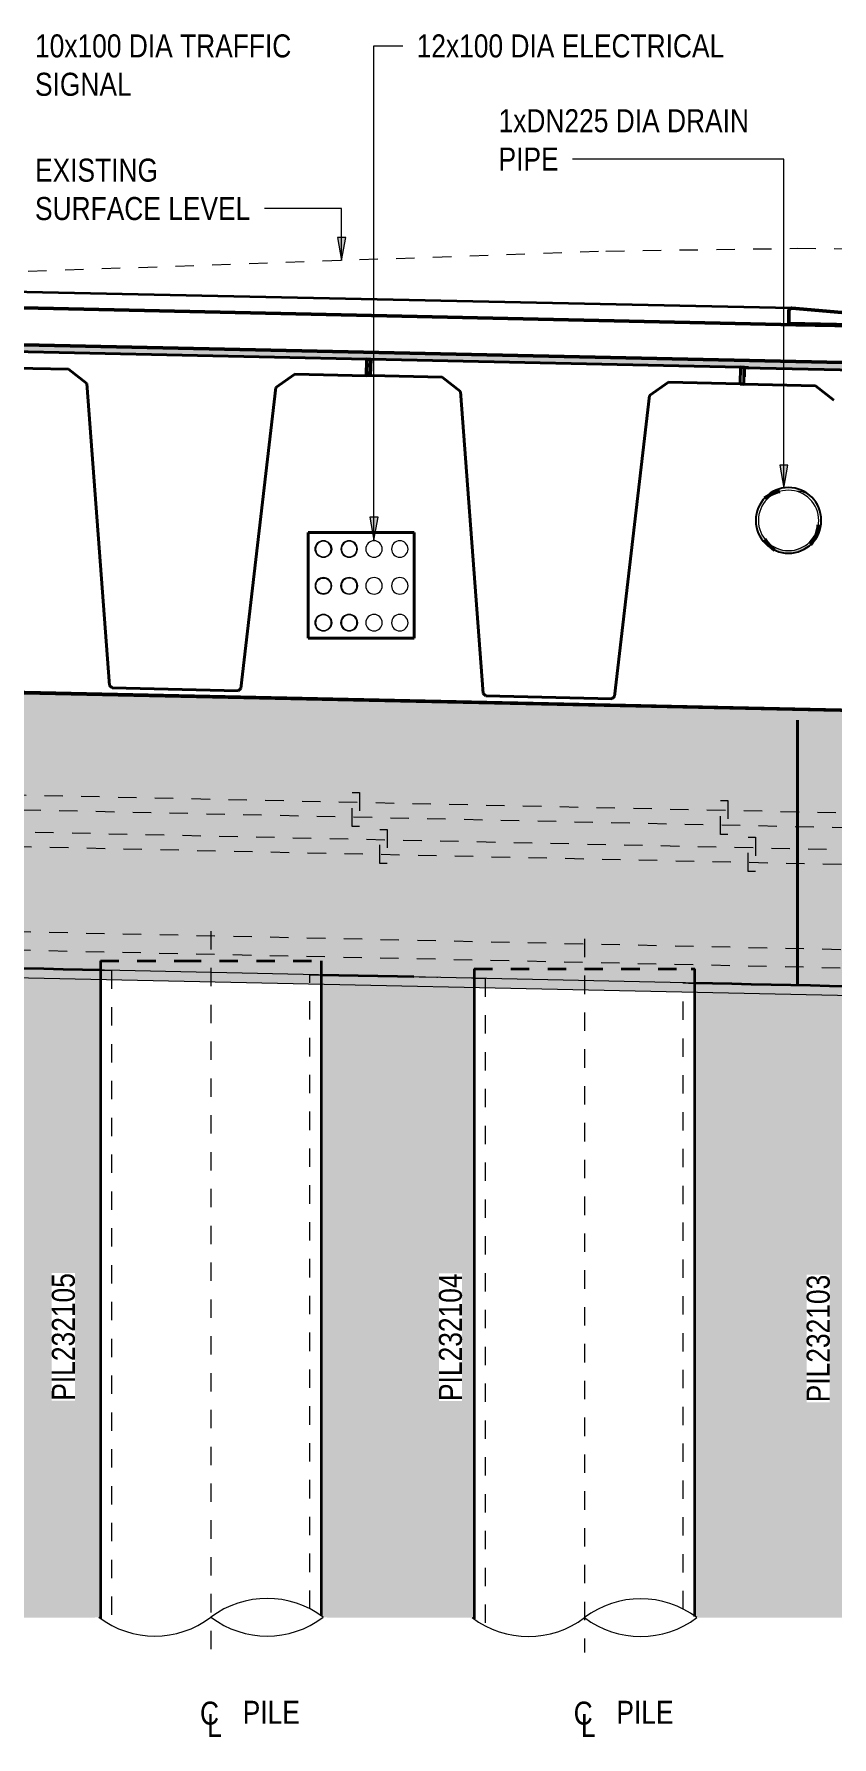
# Model space of a CAD drawing. Header units: metres. Extents: x 1108 to 1189, y -511 to 24.
# Drawn here: x 1173.77 to 1178.11, y 13.94 to 23.19 of the extents above; entities that cross this region are included whole.
import ezdxf

# ---------------------------------------------------------------- set-up
doc = ezdxf.new("R2010")
doc.units = ezdxf.units.M
doc.linetypes.add('JacobsCenter', pattern=[0.015, 0.009, -0.0015, 0.003, -0.0015])
doc.linetypes.add('JacobsDash_2_', pattern=[0.0045, 0.003, -0.0015])
for name, color, linetype, lineweight in [('A-ANNO-NOTE', 7, 'Continuous', 9), ('A-DETL', 7, 'Continuous', 13), ('A-DETL-GENF', 7, 'Continuous', 9), ('A-FLOR', 7, 'Continuous', 50), ('A-GENM', 7, 'Continuous', 35), ('A-GENM-HDLN', 7, 'JacobsDash_2_', 18), ('A-ROOF', 7, 'Continuous', 50), ('A-ROOF-HDLN', 7, 'JacobsDash_2_', 18), ('G-ANNO-TEXT', 7, 'Continuous', 9), ('S-BEAM', 7, 'Continuous', 50), ('S-BEAM-HDLN', 7, 'JacobsDash_2_', 18), ('S-FNDN', 7, 'Continuous', 50), ('S-FNDN-HDLN', 7, 'JacobsDash_2_', 18), ('S-FNDN-IDEN', 7, 'Continuous', 18)]:
    doc.layers.add(name, color=color, linetype=linetype, lineweight=lineweight)
doc.styles.add('Arial Narrow_1', font='ARIALN.TTF', dxfattribs={"height": 0.125})

# ---------------------------------------------------------------- blocks, each defined once
blk = doc.blocks.new('06_SFR_GCT_Girder_SuperT_BR08Edge_CS - Super T - 1815-6267463-DRG-2873062 - ABUTMENT A ELEVATION')
at = {"layer": 'S-BEAM'}
for p, q in [((1132.6846, 21.4646), (1132.6836, 21.4181)), ((1134.6915, 21.3308), (1134.6933, 21.4208)), ((1134.714, 21.4193), (1134.6933, 21.4208))]:
    blk.add_line(p, q, dxfattribs=at)
at = {"layer": 'S-BEAM-HDLN', "color": 8, "true_color": 0x808080}
for p, q in [((1134.6932, 21.4184), (1134.7142, 21.4179)), ((1134.7143, 21.4192), (1134.714, 21.4193))]:
    blk.add_line(p, q, dxfattribs=at)
blk = doc.blocks.new('06_SFR_GCT_Girder_SuperT_BR08Edge_CS - Super T - 1815-6267083-DRG-2873062 - ABUTMENT A ELEVATION')
at = {"layer": 'S-BEAM'}
for p, q in [((1134.7141, 21.4213), (1134.7122, 21.3313)), ((1136.7674, 21.3741), (1136.7228, 21.3774)), ((1136.7416, 21.2859), (1136.721, 21.2874))]:
    blk.add_line(p, q, dxfattribs=at)
at = {"layer": 'S-BEAM-HDLN', "color": 8, "true_color": 0x808080}
for p, q in [((1136.7228, 21.375), (1136.7436, 21.3745)), ((1136.7683, 21.3741), (1136.7674, 21.3741))]:
    blk.add_line(p, q, dxfattribs=at)
blk = doc.blocks.new('06_SFR_GCT_Girder_SuperT_BR08Edge_CS - Super T - 1815-6266581-DRG-2873062 - ABUTMENT A ELEVATION')
at = {"layer": 'S-BEAM'}
for p, q in [((1136.7435, 21.3746), (1136.7425, 21.3257)), ((1138.7504, 21.2408), (1138.7523, 21.3307)), ((1138.773, 21.3292), (1138.7523, 21.3307))]:
    blk.add_line(p, q, dxfattribs=at)
at = {"layer": 'S-BEAM-HDLN', "color": 8, "true_color": 0x808080}
for p, q in [((1138.7521, 21.3283), (1138.7731, 21.3278)), ((1138.7732, 21.3292), (1138.773, 21.3292))]:
    blk.add_line(p, q, dxfattribs=at)
blk = doc.blocks.new('Kerb_North - Kerb_North-5241467-DRG-2873062 - ABUTMENT A ELEVATION')
at = {"layer": 'A-ROOF'}
for p, q in [((1137.4014, 21.8236), (1137.3279, 21.8236)), ((1137.3133, 21.8126), (1137.2906, 21.6873)), ((1137.4169, 21.6047), (1137.4166, 21.8094)), ((1136.9855, 21.6828), (1136.9856, 21.6141)), ((1137.2743, 21.6749), (1137.002, 21.6977)), ((1137.2748, 21.6749), (1137.2946, 21.6739)), ((1136.9856, 21.6141), (1137.4169, 21.6047)), ((1137.1634, 21.6054), (1137.0422, 21.6113)), ((1137.461, 21.6025), (1137.5719, 21.5971))]:
    blk.add_line(p, q, dxfattribs=at)
at = {"layer": 'A-ROOF', "flags": 128}
for points in [[(1137.3279, 21.8236), (1137.3246, 21.8233), (1137.3215, 21.8222), (1137.3187, 21.8206), (1137.3163, 21.8183), (1137.3145, 21.8156), (1137.3133, 21.8126)], [(1137.4166, 21.8094), (1137.4159, 21.8131), (1137.4143, 21.8166), (1137.4119, 21.8195), (1137.4088, 21.8217), (1137.4052, 21.8231), (1137.4014, 21.8236)], [(1137.002, 21.6977), (1136.9985, 21.6976), (1136.995, 21.6966), (1136.9919, 21.6949), (1136.9892, 21.6925), (1136.9872, 21.6896), (1136.986, 21.6863), (1136.9856, 21.6828)], [(1137.2906, 21.6873), (1137.2895, 21.6838), (1137.2876, 21.6806), (1137.2849, 21.678), (1137.2816, 21.6761), (1137.278, 21.6751), (1137.2743, 21.6749)]]:
    blk.add_lwpolyline(points, dxfattribs=at)
at = {"layer": 'A-ROOF-HDLN'}
for p, q in [((1137.2946, 21.6739), (1137.3231, 21.6725)), ((1137.3231, 21.6725), (1137.5329, 21.6623)), ((1137.2437, 21.6015), (1137.1669, 21.6052)), ((1137.5754, 21.597), (1137.675, 21.5921))]:
    blk.add_line(p, q, dxfattribs=at)
blk = doc.blocks.new('Structural Framing 4 - Structural Framing 4-5365932-DRG-2873062 - ABUTMENT A ELEVATION')
at = {"layer": 'S-BEAM'}
for p, q in [((1134.3953, 20.48), (1134.3953, 20.4787)), ((1134.3765, 19.924), (1134.3748, 19.924)), ((1126.5006, 19.7439), (1137.1751, 19.5176)), ((1137.1751, 19.5176), (1143.1167, 19.389))]:
    blk.add_line(p, q, dxfattribs=at)
at = {"layer": 'S-BEAM', "flags": 128}
for points in [[(1136.8531, 20.6659), (1136.8822, 20.6847), (1136.9228, 20.6998), (1136.9361, 20.7026)], [(1136.8558, 20.443), (1136.866, 20.4267), (1136.8948, 20.3946), (1136.9073, 20.3846)], [(1137.1459, 20.5205), (1137.1447, 20.5061), (1137.1343, 20.4646), (1137.1142, 20.4267), (1137.1034, 20.4128)]]:
    blk.add_lwpolyline(points, dxfattribs=at)
at = {"layer": 'S-BEAM-HDLN', "color": 8, "true_color": 0x808080, "flags": 128}
blk.add_lwpolyline([(1137.0869, 20.6899), (1137.0573, 20.6998), (1137.0267, 20.7046)], dxfattribs=at)
blk = doc.blocks.new('20_SFR_WSC_ShotcreteWall_ArchFlatBack_Datum - ArchWall_PileSize_1200-8658047-DRG-2873062 - ABUTMENT A ELEVATION')
at = {"layer": 'A-GENM', "linetype": 'JacobsDash_2_', "lineweight": 18, "true_color": 0x9ab29e}
blk.add_hatch(color=253, dxfattribs=at).paths.add_polyline_path([(1137.3062, 14.5806), (1137.3062, 18.015), (1136.4755, 18.0327), (1136.4755, 14.5944), (1136.4861, 14.5875), (1137.2956, 14.5875)])
at = {"layer": 'A-GENM', "color": 252, "true_color": 0x888888, "flags": 128}
blk.add_lwpolyline([(1137.3063, 18.015), (1137.207, 18.0171), (1137.1032, 18.0193), (1136.9968, 18.0215), (1136.8892, 18.0238), (1136.7816, 18.0261), (1136.6753, 18.0284), (1136.5715, 18.0306), (1136.4754, 18.0327)], dxfattribs=at)
at = {"layer": 'A-GENM-HDLN', "color": 252, "true_color": 0x888888}
for p, q in [((1136.4125, 14.6328), (1136.4125, 18.034)), ((1136.4754, 18.0327), (1136.4713, 18.0327)), ((1136.4713, 18.0327), (1136.4713, 14.5971)), ((1137.3072, 18.0149), (1137.3063, 18.015)), ((1137.3072, 14.58), (1137.3072, 18.0149)), ((1137.366, 18.0137), (1137.366, 14.5437))]:
    blk.add_line(p, q, dxfattribs=at)
at = {"layer": 'A-GENM-HDLN', "color": 252, "true_color": 0x888888, "flags": 128}
for points in [[(1136.4125, 18.034), (1136.4409, 18.0334), (1136.4606, 18.033), (1136.4713, 18.0327)], [(1137.3072, 18.0149), (1137.3178, 18.0147), (1137.3376, 18.0143), (1137.366, 18.0137)]]:
    blk.add_lwpolyline(points, dxfattribs=at)
blk = doc.blocks.new('20_SFR_WSC_ShotcreteWall_ArchFlatBack_Datum - ArchWall_PileSize_1200-8658069-DRG-2873062 - ABUTMENT A ELEVATION')
at = {"layer": 'A-GENM', "linetype": 'JacobsDash_2_', "lineweight": 18, "true_color": 0x9ab29e}
blk.add_hatch(color=253, dxfattribs=at).paths.add_polyline_path([(1135.2759, 14.5812), (1135.2759, 18.0592), (1134.542, 18.0746), (1134.4461, 18.0766), (1134.4461, 14.5965), (1134.4567, 14.5897), (1134.4767, 14.5897), (1134.4767, 14.5875), (1135.2661, 14.5875)])
at = {"layer": 'A-GENM', "color": 252, "true_color": 0x888888, "flags": 128}
blk.add_lwpolyline([(1134.9483, 18.0663), (1134.8598, 18.0681), (1134.7522, 18.0703), (1134.6458, 18.0725), (1134.542, 18.0746), (1134.446, 18.0766)], dxfattribs=at)
at = {"layer": 'A-GENM-HDLN', "color": 252, "true_color": 0x888888}
for p, q in [((1134.383, 14.635), (1134.383, 18.0779)), ((1134.446, 18.0766), (1134.4418, 18.0767)), ((1134.4418, 18.0767), (1134.4418, 14.5993)), ((1135.2777, 14.58), (1135.2777, 18.0596)), ((1135.3365, 18.0584), (1135.3365, 14.5437))]:
    blk.add_line(p, q, dxfattribs=at)
at = {"layer": 'A-GENM-HDLN', "color": 252, "true_color": 0x888888, "flags": 128}
for points in [[(1134.383, 18.0779), (1134.4114, 18.0773), (1134.4311, 18.0769), (1134.4418, 18.0767)], [(1135.2777, 18.0596), (1135.1775, 18.0617), (1135.0737, 18.0638), (1134.9673, 18.0659), (1134.9483, 18.0663)], [(1135.2777, 18.0596), (1135.2884, 18.0594), (1135.3081, 18.059), (1135.3365, 18.0584)]]:
    blk.add_lwpolyline(points, dxfattribs=at)
blk = doc.blocks.new('20_SFR_WSC_ShotcreteWall_ArchFlatBack_Datum - ArchWall_PileSize_1200-8658096-DRG-2873062 - ABUTMENT A ELEVATION')
at = {"layer": 'A-GENM', "linetype": 'JacobsDash_2_', "lineweight": 18, "true_color": 0x9ab29e}
blk.add_hatch(color=253, dxfattribs=at).paths.add_polyline_path([(1133.2473, 14.5828), (1133.2473, 18.1031), (1132.4167, 18.1205), (1132.4167, 14.5943), (1132.4272, 14.5875), (1133.2167, 14.5875), (1133.2167, 14.5897), (1133.2367, 14.5897)])
at = {"layer": 'A-GENM', "color": 252, "true_color": 0x888888, "flags": 128}
blk.add_lwpolyline([(1133.2473, 18.1031), (1133.1481, 18.1052), (1133.0442, 18.1073), (1132.9379, 18.1096), (1132.8303, 18.1118), (1132.7227, 18.1141), (1132.6164, 18.1163), (1132.5125, 18.1185), (1132.4166, 18.1205)], dxfattribs=at)
at = {"layer": 'A-GENM-HDLN', "color": 252, "true_color": 0x888888}
for p, q in [((1132.3535, 14.6328), (1132.3535, 18.1219)), ((1132.4165, 18.1205), (1132.4123, 18.1206)), ((1132.4123, 18.1206), (1132.4123, 14.5971)), ((1133.2482, 18.1031), (1133.2474, 18.1031)), ((1133.2482, 14.5822), (1133.2482, 18.1031)), ((1133.307, 18.1018), (1133.307, 14.5459))]:
    blk.add_line(p, q, dxfattribs=at)
at = {"layer": 'A-GENM-HDLN', "color": 252, "true_color": 0x888888, "flags": 128}
for points in [[(1132.3535, 18.1219), (1132.382, 18.1213), (1132.4017, 18.1209), (1132.4123, 18.1206)], [(1133.2482, 18.1031), (1133.2589, 18.1028), (1133.2786, 18.1024), (1133.307, 18.1018)]]:
    blk.add_lwpolyline(points, dxfattribs=at)
blk = doc.blocks.new('CS_DET_Pile-Column_BreakLine - CS_Tubular BreakLine-V27-DRG-2873062 - ABUTMENT A ELEVATION')
at = {"layer": 'A-DETL-GENF', "lineweight": 18}
for centre, start, end in [((1134.1517, 14.1856), 52.95733, 127.04267), ((1133.5417, 14.9938), 232.95733, 307.04267), ((1134.1517, 14.9938), 232.95733, 307.04267)]:
    blk.add_arc(centre, 0.5063, start, end, dxfattribs=at)
blk = doc.blocks.new('CS_DET_Pile-Column_BreakLine - CS_Tubular BreakLine-V28-DRG-2873062 - ABUTMENT A ELEVATION')
at = {"layer": 'A-DETL-GENF', "lineweight": 18}
for centre, start, end in [((1136.1811, 14.1834), 52.95733, 127.04267), ((1135.5711, 14.9916), 232.95733, 307.04267), ((1136.1811, 14.9916), 232.95733, 307.04267)]:
    blk.add_arc(centre, 0.5063, start, end, dxfattribs=at)
blk = doc.blocks.new('CS_Annot_Centreline Symbol1 - CS_Annot_Centreline Symbol 2-5069981-DRG-2873062 - ABUTMENT A ELEVATION')
at = {"layer": 'A-ANNO-NOTE', "char_height": 0.125, "attachment_point": 1, "style": 'Arial Narrow_1'}
for s, insert, width in [('C  ', (1113.4924, 14.1312), 0.220464), ('L', (1113.5315, 14.0645), 0.096203)]:
    blk.add_mtext(s, dxfattribs=dict(at, insert=insert, width=width))

msp = doc.modelspace()

# ---------------------------------------------------------------- hatches: boundary and pattern name
at = {"layer": 'A-DETL-GENF'}
h = msp.add_hatch(dxfattribs=at)
h.set_pattern_fill('FP_3', color=256, style=0, pattern_type=2)
h.set_pattern_definition([(0, (1168.8137, 10.849), (0.4064, 0.1016), [0.01676, -0.28804, 0.01676, -0.28804, -1.626]), (0, (1168.8137, 10.849), (0.4064, 0.1016), [-0.6096, 0.01676, -0.59284, 0.01676, -0.28804, -0.7112]), (0, (1168.8137, 10.849), (0.4064, 0.1016), [-1.524, 0.01676, -0.18644, 0.01676, -0.49124]), (120, (1168.9657, 10.9), (-0.2911882, 0.3011527), [0.01676, -0.28804, 0.01676, -0.28804, -1.626]), (120, (1168.9657, 10.9), (-0.2911882, 0.3011527), [-0.6096, 0.01676, -0.59284, 0.01676, -0.28804, -0.7112]), (120, (1168.9657, 10.9), (-0.2911882, 0.3011527), [-1.524, 0.01676, -0.18644, 0.01676, -0.49124]), (240, (1169.0167, 11.103), (-0.1152118, -0.4027527), [0.01676, -0.28804, 0.01676, -0.28804, -1.626]), (240, (1169.0167, 11.103), (-0.1152118, -0.4027527), [-0.6096, 0.01676, -0.59284, 0.01676, -0.28804, -0.7112]), (240, (1169.0167, 11.103), (-0.1152118, -0.4027527), [-1.524, 0.01676, -0.18644, 0.01676, -0.49124])])
h.paths.add_polyline_path([(1184.0061, 17.8396), (1184.0061, 17.8896), (1176.1646, 18.0592), (1176.1647, 18.0092), (1177.3642, 17.9833), (1177.3642, 18.0327), (1178.1949, 18.015), (1178.1954, 17.9653), (1179.3938, 17.9394), (1179.3938, 17.9882), (1180.2244, 17.9712), (1180.2248, 17.9214), (1181.4233, 17.8955), (1181.4233, 17.9439), (1182.2563, 17.9265), (1182.2567, 17.8774), (1184.0042, 17.8396)])
h.paths.add_polyline_path([(1153.2421, 17.9467), (1155.0401, 17.9795), (1155.0401, 18.0285), (1155.8219, 18.0432), (1155.8219, 17.9937), (1157.0207, 18.0156), (1157.0207, 18.0649), (1157.8049, 18.0794), (1157.8049, 18.0299), (1159.0037, 18.0518), (1159.0037, 18.1012), (1159.7879, 18.1159), (1159.7879, 18.066), (1160.9867, 18.0879), (1160.9867, 18.1372), (1161.7709, 18.1512), (1161.7709, 18.1022), (1162.9697, 18.1241), (1162.9697, 18.1738), (1163.7539, 18.1876), (1163.7539, 18.1384), (1164.3528, 18.1493), (1164.3528, 18.1993), (1153.2421, 17.9967)])
h.paths.add_polyline_path([(1175.3348, 18.0272), (1175.3348, 18.0766), (1175.4307, 18.0751), (1168.6526, 18.2218), (1168.6526, 18.1718), (1169.2525, 18.1588), (1169.2525, 18.2087), (1170.077, 18.1906), (1170.0775, 18.141), (1171.2759, 18.115), (1171.2759, 18.1648), (1172.1065, 18.1469), (1172.1069, 18.097), (1173.3054, 18.0711), (1173.3054, 18.1205), (1174.136, 18.1031), (1174.1364, 18.0531), (1175.3305, 18.0273)])
h.paths.add_polyline_path([(1164.5445, 18.2028), (1168.0893, 18.234), (1167.2506, 18.2521), (1164.6149, 18.2041)])
at = {"layer": 'G-ANNO-TEXT'}
for points in [[(1175.4449, 21.9569), (1175.467, 22.0819), (1175.4229, 22.0819)], [(1177.8474, 20.7204), (1177.8695, 20.8454), (1177.8254, 20.8454)], [(1175.6209, 20.4377), (1175.643, 20.5627), (1175.5989, 20.5627)]]:
    msp.add_hatch(color=256, dxfattribs=at).paths.add_polyline_path(points)
at = {"layer": 'S-BEAM', "lineweight": 5, "true_color": 0xc0c0c0}
h = msp.add_hatch(color=9, dxfattribs=at)
h.paths.add_polyline_path([(1184.0061, 19.3899), (1184.0061, 21.2804), (1184.0054, 21.28), (1184.0054, 19.3899)])
h.paths.add_polyline_path([(1183.7106, 21.2426), (1183.7108, 21.2525), (1183.7115, 21.2867), (1181.341, 21.3376), (1177.6115, 21.4132), (1167.2543, 21.637), (1167.2543, 21.5914), (1167.4635, 21.5949), (1167.4855, 21.5935), (1169.4936, 21.5496), (1169.5143, 21.5481), (1169.5145, 21.5505), (1171.5231, 21.5066), (1171.5438, 21.5051), (1171.5443, 21.508), (1173.5526, 21.4642), (1173.5732, 21.4626), (1173.5734, 21.4646), (1175.582, 21.4208), (1175.6027, 21.4193), (1175.603, 21.4213), (1177.6115, 21.3774), (1177.6583, 21.3741), (1179.641, 21.3307), (1179.6617, 21.3292), (1179.6619, 21.3312), (1181.678, 21.2867), (1181.6911, 21.2857), (1181.6913, 21.2867), (1183.7104, 21.2426)])
h = msp.add_hatch(color=9, dxfattribs=at)
h.paths.add_polyline_path([(1175.346, 19.945), (1175.3576, 19.9465), (1175.3685, 19.951), (1175.3785, 19.9591), (1175.3855, 19.9687), (1175.3894, 19.9784), (1175.391, 19.99), (1175.3894, 20.0016), (1175.3849, 20.0125), (1175.376, 20.0232), (1175.3665, 20.0298), (1175.3576, 20.0335), (1175.346, 20.035), (1175.3343, 20.0335), (1175.3235, 20.029), (1175.3142, 20.0218), (1175.3065, 20.0112), (1175.3025, 20.0016), (1175.301, 19.99), (1175.3025, 19.9784), (1175.307, 19.9675), (1175.3159, 19.9568), (1175.3235, 19.951), (1175.3343, 19.9465)])
h.paths.add_polyline_path([(1175.486, 19.945), (1175.4938, 19.9465), (1175.4938, 19.9487), (1175.486, 19.9477), (1175.4743, 19.9494), (1175.4635, 19.9544), (1175.456, 19.9601), (1175.4488, 19.9701), (1175.4451, 19.979), (1175.4436, 19.99), (1175.4457, 20.0024), (1175.4503, 20.0125), (1175.456, 20.0199), (1175.4648, 20.0267), (1175.475, 20.0309), (1175.486, 20.0323), (1175.4938, 20.0313), (1175.4938, 20.034), (1175.486, 20.035), (1175.4743, 20.0335), (1175.4635, 20.029), (1175.4542, 20.0218), (1175.447, 20.0125), (1175.4425, 20.0016), (1175.441, 19.99), (1175.4425, 19.9784), (1175.447, 19.9675), (1175.4542, 19.9582), (1175.4635, 19.951), (1175.4743, 19.9465)])
h.paths.add_polyline_path([(1175.346, 19.9475), (1175.3343, 19.9492), (1175.3235, 19.9542), (1175.3159, 19.9599), (1175.3086, 19.9701), (1175.3049, 19.979), (1175.3035, 19.99), (1175.3052, 20.0016), (1175.3101, 20.0125), (1175.3159, 20.0201), (1175.3247, 20.0268), (1175.335, 20.0311), (1175.346, 20.0325), (1175.3576, 20.0308), (1175.3685, 20.0258), (1175.376, 20.0201), (1175.3828, 20.0112), (1175.387, 20.001), (1175.3884, 19.9894), (1175.3865, 19.9777), (1175.3818, 19.9675), (1175.3755, 19.9595), (1175.3672, 19.9532), (1175.357, 19.9489), (1175.3529, 19.9484)])
h.paths.add_polyline_path([(1175.346, 20.145), (1175.3576, 20.1465), (1175.3685, 20.151), (1175.3778, 20.1582), (1175.3855, 20.1687), (1175.3894, 20.1784), (1175.391, 20.19), (1175.3894, 20.2016), (1175.3849, 20.2125), (1175.376, 20.2232), (1175.3665, 20.2298), (1175.3576, 20.2335), (1175.346, 20.235), (1175.3343, 20.2335), (1175.3235, 20.229), (1175.3142, 20.2218), (1175.3065, 20.2112), (1175.3025, 20.2016), (1175.301, 20.19), (1175.3025, 20.1784), (1175.307, 20.1675), (1175.3159, 20.1568), (1175.3235, 20.151), (1175.3343, 20.1465)])
h.paths.add_polyline_path([(1175.486, 20.145), (1175.4938, 20.1465), (1175.4938, 20.1485), (1175.486, 20.1475), (1175.4743, 20.1492), (1175.4635, 20.1542), (1175.4559, 20.1599), (1175.4492, 20.1687), (1175.4449, 20.1791), (1175.4435, 20.19), (1175.4452, 20.2016), (1175.4501, 20.2125), (1175.4559, 20.2201), (1175.4647, 20.2268), (1175.475, 20.2311), (1175.486, 20.2325), (1175.4938, 20.2315), (1175.4938, 20.234), (1175.486, 20.235), (1175.4743, 20.2335), (1175.4635, 20.229), (1175.4542, 20.2218), (1175.4465, 20.2112), (1175.4425, 20.2016), (1175.441, 20.19), (1175.4425, 20.1784), (1175.447, 20.1675), (1175.4559, 20.1568), (1175.4635, 20.151), (1175.4743, 20.1465)])
h.paths.add_polyline_path([(1175.346, 20.1475), (1175.3343, 20.1492), (1175.3235, 20.1542), (1175.3159, 20.1599), (1175.3092, 20.1687), (1175.3049, 20.1791), (1175.3035, 20.19), (1175.3052, 20.2016), (1175.3101, 20.2125), (1175.3159, 20.2201), (1175.3247, 20.2268), (1175.335, 20.2311), (1175.346, 20.2325), (1175.3576, 20.2308), (1175.3685, 20.2258), (1175.376, 20.2201), (1175.3828, 20.2112), (1175.387, 20.201), (1175.3885, 20.19), (1175.3868, 20.1784), (1175.3818, 20.1675), (1175.376, 20.1599), (1175.3672, 20.1532), (1175.357, 20.1489), (1175.3462, 20.1475)])
h.paths.add_polyline_path([(1175.346, 20.345), (1175.3576, 20.3465), (1175.3685, 20.351), (1175.3778, 20.3582), (1175.3856, 20.369), (1175.3894, 20.3784), (1175.391, 20.39), (1175.3894, 20.4016), (1175.3849, 20.4125), (1175.3778, 20.4218), (1175.367, 20.4296), (1175.3576, 20.4335), (1175.346, 20.435), (1175.3343, 20.4335), (1175.3235, 20.429), (1175.3142, 20.4218), (1175.3064, 20.411), (1175.3025, 20.4016), (1175.3012, 20.3881), (1175.3025, 20.3784), (1175.307, 20.3675), (1175.3142, 20.3582), (1175.325, 20.3504), (1175.3343, 20.3465)])
h.paths.add_polyline_path([(1175.486, 20.345), (1175.4938, 20.3465), (1175.4938, 20.349), (1175.486, 20.348), (1175.4743, 20.3498), (1175.4635, 20.3548), (1175.4563, 20.3603), (1175.4496, 20.369), (1175.4454, 20.3791), (1175.444, 20.39), (1175.4461, 20.4024), (1175.4508, 20.4125), (1175.4563, 20.4197), (1175.465, 20.4264), (1175.4751, 20.4306), (1175.486, 20.432), (1175.4938, 20.431), (1175.4938, 20.434), (1175.486, 20.435), (1175.4743, 20.4335), (1175.4635, 20.429), (1175.4542, 20.4218), (1175.4464, 20.411), (1175.4425, 20.4016), (1175.4412, 20.3881), (1175.4425, 20.3784), (1175.447, 20.3675), (1175.4542, 20.3582), (1175.465, 20.3504), (1175.4743, 20.3465)])
h.paths.add_polyline_path([(1175.346, 20.348), (1175.3343, 20.3498), (1175.3235, 20.3548), (1175.3163, 20.3603), (1175.3096, 20.369), (1175.3054, 20.3791), (1175.304, 20.39), (1175.3057, 20.4016), (1175.3108, 20.4125), (1175.3163, 20.4197), (1175.325, 20.4264), (1175.3351, 20.4306), (1175.346, 20.432), (1175.3576, 20.4302), (1175.3685, 20.4252), (1175.3757, 20.4197), (1175.3823, 20.411), (1175.3865, 20.4009), (1175.3877, 20.3881), (1175.3859, 20.3775), (1175.3812, 20.3675), (1175.3757, 20.3603), (1175.367, 20.3536), (1175.3568, 20.3494), (1175.3463, 20.348)])
h.paths.add_polyline_path([(1175.346, 20.4787), (1175.4938, 20.4787), (1175.4938, 20.48), (1175.284, 20.48), (1175.284, 20.4787), (1175.3343, 20.4787)])
for points in [[(1177.8727, 20.3672), (1177.9187, 20.3732), (1177.9617, 20.391), (1177.9823, 20.4068), (1177.973, 20.4172), (1177.9547, 20.4031), (1177.9151, 20.3868), (1177.8727, 20.3812), (1177.8302, 20.3868), (1177.7907, 20.4031), (1177.7564, 20.4296), (1177.7468, 20.4414), (1177.7547, 20.4267), (1177.7837, 20.3945), (1177.7968, 20.3856), (1177.8266, 20.3732), (1177.8719, 20.3673)], [(1184.0061, 17.8896), (1184.0061, 19.3899), (1167.2543, 19.7524), (1167.2542, 18.252), (1183.0494, 17.9103)]]:
    msp.add_hatch(color=9, dxfattribs=at).paths.add_polyline_path(points)

# ---------------------------------------------------------------- linework, layer by layer
at = {"layer": 'A-DETL', "color": 8, "linetype": 'JacobsDash_2_', "lineweight": 18, "true_color": 0x808080}
for p, q in [((1173.5428, 21.8915), (1176.8808, 22.0081)), ((1176.8808, 22.0081), (1177.9206, 22.0228)), ((1177.9206, 22.0228), (1181.0805, 21.9969))]:
    msp.add_line(p, q, dxfattribs=at)
at = {"layer": 'A-DETL', "lineweight": 35}
msp.add_line((1167.2663, 21.9219), (1177.8887, 21.6995), dxfattribs=at)
at = {"layer": 'A-DETL', "lineweight": 40}
for p, q in [((1175.5819, 21.4208), (1173.5734, 21.4646)), ((1173.9607, 21.3662), (1173.5714, 21.3747)), ((1174.0603, 21.289), (1173.9607, 21.3662)), ((1175.5801, 21.3308), (1175.5819, 21.4208)), ((1175.603, 21.4213), (1175.601, 21.3313)), ((1177.6115, 21.3774), (1175.603, 21.4213)), ((1177.6097, 21.2874), (1177.6115, 21.3774)), ((1177.6323, 21.3746), (1177.6303, 21.2846)), ((1179.6408, 21.3307), (1177.6323, 21.3746)), ((1174.1846, 19.6488), (1174.0603, 21.289)), ((1175.1909, 21.3393), (1175.088, 21.2665)), ((1175.5801, 21.3308), (1175.1909, 21.3393)), ((1175.601, 21.3313), (1175.5801, 21.3308)), ((1175.9903, 21.3228), (1175.601, 21.3313)), ((1176.09, 21.2456), (1175.9903, 21.3228)), ((1177.2206, 21.2959), (1177.1176, 21.2231)), ((1177.6097, 21.2874), (1177.2206, 21.2959)), ((1177.6303, 21.2846), (1177.6097, 21.2874)), ((1178.0196, 21.2761), (1177.6303, 21.2846)), ((1178.1193, 21.1989), (1178.0196, 21.2761)), ((1175.088, 21.2665), (1174.8974, 19.6332)), ((1176.2143, 19.6054), (1176.09, 21.2456)), ((1177.1176, 21.2231), (1176.9271, 19.5898)), ((1175.2635, 19.905), (1175.2635, 20.48)), ((1175.2635, 20.48), (1175.8385, 20.48)), ((1175.8385, 20.48), (1175.8385, 19.905)), ((1175.8385, 19.905), (1175.2635, 19.905)), ((1167.2531, 19.7524), (1184.0054, 19.3899)), ((1174.1987, 19.6355), (1174.1846, 19.6488)), ((1174.8827, 19.6205), (1174.1987, 19.6355)), ((1174.8974, 19.6332), (1174.8827, 19.6205)), ((1176.2283, 19.5921), (1176.2143, 19.6054)), ((1176.9123, 19.5772), (1176.2283, 19.5921)), ((1176.9271, 19.5898), (1176.9123, 19.5772))]:
    msp.add_line(p, q, dxfattribs=at)
at = {"layer": 'A-DETL', "lineweight": 9}
for p, q in [((1175.8381, 20.4787), (1175.2652, 20.4787)), ((1175.2652, 20.4787), (1175.2652, 19.9053)), ((1175.8381, 19.9053), (1175.8381, 20.4787)), ((1175.2652, 19.9053), (1175.8381, 19.9053))]:
    msp.add_line(p, q, dxfattribs=at)
at = {"layer": 'A-DETL', "color": 9, "lineweight": 40, "true_color": 0xc0c0c0}
msp.add_line((1177.922, 19.46), (1177.922, 18.02), dxfattribs=at)
at = {"layer": 'A-DETL', "color": 143, "linetype": 'JacobsDash_2_', "lineweight": 18, "true_color": 0x78aac8}
for p, q in [((1181.5288, 18.8834), (1167.5471, 19.1859)), ((1181.6088, 18.8016), (1167.547, 19.1059)), ((1175.503, 19.0678), (1175.543, 19.0678)), ((1175.503, 18.8828), (1175.503, 19.0678)), ((1175.543, 19.0678), (1175.543, 18.8828)), ((1181.6788, 18.6801), (1167.2518, 18.9923)), ((1177.5026, 19.0245), (1177.5426, 19.0245)), ((1177.5026, 18.8395), (1177.5026, 19.0245)), ((1177.5426, 19.0245), (1177.5426, 18.8395)), ((1181.7588, 18.5983), (1167.2517, 18.9123)), ((1175.543, 18.8828), (1175.503, 18.8828)), ((1175.653, 18.8678), (1175.693, 18.8678)), ((1175.653, 18.6828), (1175.653, 18.8678)), ((1175.693, 18.8678), (1175.693, 18.6828)), ((1177.5426, 18.8395), (1177.5026, 18.8395)), ((1177.6526, 18.8245), (1177.6926, 18.8245)), ((1177.6526, 18.6395), (1177.6526, 18.8245)), ((1177.6926, 18.8245), (1177.6926, 18.6395)), ((1175.693, 18.6828), (1175.653, 18.6828)), ((1177.6926, 18.6395), (1177.6526, 18.6395))]:
    msp.add_line(p, q, dxfattribs=at)
at = {"layer": 'A-DETL', "color": 164, "linetype": 'JacobsDash_2_', "lineweight": 9, "true_color": 0x002699}
for p, q in [((1167.2586, 18.452), (1184.0104, 18.0895)), ((1167.2564, 18.352), (1184.0082, 17.9895))]:
    msp.add_line(p, q, dxfattribs=at)
at = {"layer": 'A-DETL', "linetype": 'JacobsCenter'}
for p, q in [((1174.7349, 18.3157), (1174.7349, 14.3974)), ((1176.7644, 18.2736), (1176.7644, 14.3974))]:
    msp.add_line(p, q, dxfattribs=at)
at = {"layer": 'A-DETL', "lineweight": 18}
for p, q in [((1184.0061, 17.8896), (1167.2506, 18.2521)), ((1167.2506, 18.2021), (1184.0061, 17.8396))]:
    msp.add_line(p, q, dxfattribs=at)
at = {"layer": 'A-DETL', "color": 32, "lineweight": 18, "true_color": 0xcc6600}
for centre, radius in [((1175.346, 20.39), 0.045), ((1175.346, 20.19), 0.0425), ((1175.486, 20.19), 0.045), ((1175.346, 19.99), 0.045), ((1175.486, 19.99), 0.045)]:
    msp.add_circle(centre, radius, dxfattribs=at)
at = {"layer": 'A-DETL', "lineweight": 25}
for start, end in [(360, 180), (180, 0)]:
    msp.add_arc((1177.8727, 20.5452), 0.178, start, end, dxfattribs=at)
at = {"layer": 'A-DETL', "lineweight": 9}
for start, end in [(0, 180), (180, 360)]:
    msp.add_arc((1177.8727, 20.5452), 0.164, start, end, dxfattribs=at)
at = {"layer": 'A-DETL', "color": 32, "lineweight": 18, "true_color": 0xcc6600}
for centre, start, end in [((1175.346, 20.39), 0, 180), ((1175.346, 20.39), 180, 360), ((1175.486, 20.39), 0, 180), ((1175.486, 20.39), 0, 180), ((1175.486, 20.39), 180, 360), ((1175.486, 20.39), 180, 360), ((1175.621, 20.39), 0, 180), ((1175.621, 20.39), 180, 360), ((1175.761, 20.39), 0, 180), ((1175.761, 20.39), 180, 360), ((1175.346, 20.19), 0, 180), ((1175.346, 20.19), 180, 360), ((1175.486, 20.19), 0, 180), ((1175.486, 20.19), 180, 360), ((1175.621, 20.19), 0, 180), ((1175.621, 20.19), 180, 360), ((1175.761, 20.19), 0, 180), ((1175.761, 20.19), 180, 360), ((1175.346, 19.99), 0, 180), ((1175.346, 19.99), 180, 360), ((1175.486, 19.99), 0, 180), ((1175.486, 19.99), 180, 360), ((1175.621, 19.99), 0, 180), ((1175.621, 19.99), 180, 360), ((1175.761, 19.99), 0, 180), ((1175.761, 19.99), 180, 360)]:
    msp.add_arc(centre, 0.045, start, end, dxfattribs=at)
at = {"layer": 'A-DETL', "color": 7, "lineweight": 9, "true_color": 0xffffff}
for centre, radius, start, end in [((1175.346, 20.39), 0.042, 0, 180), ((1175.346, 20.39), 0.042, 180, 360), ((1175.486, 20.39), 0.042, 0, 180), ((1175.486, 20.39), 0.042, 180, 360), ((1175.346, 20.19), 0.0425, 360, 180), ((1175.346, 20.19), 0.0425, 180, 0), ((1175.486, 20.19), 0.0425, 360, 180), ((1175.486, 20.19), 0.0425, 180, 0), ((1175.346, 19.99), 0.0425, 360, 180), ((1175.346, 19.99), 0.0425, 180, 0), ((1175.486, 19.99), 0.0423, 360, 180), ((1175.486, 19.99), 0.0423, 180, 0)]:
    msp.add_arc(centre, radius, start, end, dxfattribs=at)
at = {"layer": 'A-FLOR'}
for p, q in [((1177.9119, 21.6081), (1167.9896, 21.8228)), ((1167.9896, 21.6228), (1177.9119, 21.4081)), ((1182.4196, 21.5173), (1177.9119, 21.6081)), ((1177.9119, 21.4081), (1182.4196, 21.3173))]:
    msp.add_line(p, q, dxfattribs=at)
at = {"layer": 'G-ANNO-TEXT'}
for p, q in [((1175.6209, 23.1219), (1175.7775, 23.1219)), ((1175.6209, 20.4377), (1175.6209, 23.1219)), ((1177.7692, 22.5074), (1176.6999, 22.5074)), ((1177.8474, 22.5074), (1177.7692, 22.5074)), ((1177.8474, 20.7204), (1177.8474, 22.5074)), ((1175.0284, 22.2388), (1175.0252, 22.2388)), ((1175.4449, 22.2388), (1175.0284, 22.2388)), ((1175.4449, 21.9569), (1175.4449, 22.2388)), ((1175.467, 22.0819), (1175.4229, 22.0819)), ((1175.4229, 22.0819), (1175.4449, 21.9569)), ((1175.4449, 21.9569), (1175.467, 22.0819)), ((1177.8695, 20.8454), (1177.8254, 20.8454)), ((1177.8254, 20.8454), (1177.8474, 20.7204)), ((1177.8474, 20.7204), (1177.8695, 20.8454)), ((1175.643, 20.5627), (1175.5989, 20.5627)), ((1175.5989, 20.5627), (1175.6209, 20.4377)), ((1175.6209, 20.4377), (1175.643, 20.5627))]:
    msp.add_line(p, q, dxfattribs=at)
at = {"layer": 'S-FNDN', "lineweight": 35}
for p, q in [((1174.1349, 18.1032), (1174.1349, 14.5835)), ((1175.3349, 14.5964), (1175.3349, 18.0772)), ((1176.1644, 18.0592), (1176.1644, 14.5813)), ((1177.3644, 14.5943), (1177.3644, 18.0333))]:
    msp.add_line(p, q, dxfattribs=at)
at = {"layer": 'S-FNDN-HDLN', "lineweight": 35}
for p, q in [((1174.1349, 18.1532), (1174.1349, 18.1032)), ((1174.1349, 18.1532), (1174.5819, 18.1532)), ((1174.5819, 18.1532), (1175.3349, 18.1532)), ((1175.3349, 18.0772), (1175.3349, 18.1532)), ((1176.1644, 18.1102), (1176.1644, 18.0593)), ((1176.1644, 18.1102), (1177.3445, 18.1102)), ((1177.3445, 18.1102), (1177.3644, 18.1102)), ((1177.3644, 18.0333), (1177.3644, 18.1102))]:
    msp.add_line(p, q, dxfattribs=at)

# ---------------------------------------------------------------- block references
at = {"layer": 'A-ANNO-NOTE'}
for p in [(61.1834, 0), (63.2133, 0)]:
    msp.add_blockref('CS_Annot_Centreline Symbol1 - CS_Annot_Centreline Symbol 2-5069981-DRG-2873062 - ABUTMENT A ELEVATION', p, dxfattribs=at)
at = {"layer": 'A-DETL-GENF'}
for name in ['CS_DET_Pile-Column_BreakLine - CS_Tubular BreakLine-V27-DRG-2873062 - ABUTMENT A ELEVATION', 'CS_DET_Pile-Column_BreakLine - CS_Tubular BreakLine-V28-DRG-2873062 - ABUTMENT A ELEVATION']:
    msp.add_blockref(name, (40.8887, 0), dxfattribs=at)
at = {"layer": 'A-GENM-HDLN', "color": 252, "true_color": 0x888888}
for name in ['20_SFR_WSC_ShotcreteWall_ArchFlatBack_Datum - ArchWall_PileSize_1200-8658096-DRG-2873062 - ABUTMENT A ELEVATION', '20_SFR_WSC_ShotcreteWall_ArchFlatBack_Datum - ArchWall_PileSize_1200-8658069-DRG-2873062 - ABUTMENT A ELEVATION', '20_SFR_WSC_ShotcreteWall_ArchFlatBack_Datum - ArchWall_PileSize_1200-8658047-DRG-2873062 - ABUTMENT A ELEVATION']:
    msp.add_blockref(name, (40.8887, 0), dxfattribs=at)
at = {"layer": 'A-ROOF-HDLN'}
msp.add_blockref('Kerb_North - Kerb_North-5241467-DRG-2873062 - ABUTMENT A ELEVATION', (40.8887, 0), dxfattribs=at)
at = {"layer": 'S-BEAM-HDLN', "color": 8, "true_color": 0x808080}
for name in ['06_SFR_GCT_Girder_SuperT_BR08Edge_CS - Super T - 1815-6267463-DRG-2873062 - ABUTMENT A ELEVATION', 'Structural Framing 4 - Structural Framing 4-5365932-DRG-2873062 - ABUTMENT A ELEVATION', '06_SFR_GCT_Girder_SuperT_BR08Edge_CS - Super T - 1815-6267083-DRG-2873062 - ABUTMENT A ELEVATION', '06_SFR_GCT_Girder_SuperT_BR08Edge_CS - Super T - 1815-6266581-DRG-2873062 - ABUTMENT A ELEVATION']:
    msp.add_blockref(name, (40.8887, 0), dxfattribs=at)

# ---------------------------------------------------------------- texts
at = {"layer": 'A-ANNO-NOTE', "char_height": 0.125, "attachment_point": 1, "style": 'Arial Narrow_1', "bg_fill": 3, "box_fill_scale": 1, "bg_fill_color": 256, "bg_fill_true_color": 13158600, "bg_fill_transparency": 0}
for insert in [(1174.9077, 14.1358), (1176.9376, 14.1358)]:
    msp.add_mtext('PILE', dxfattribs=dict(at, insert=insert))
at = {"layer": 'G-ANNO-TEXT', "char_height": 0.125, "attachment_point": 1, "style": 'Arial Narrow_1', "bg_fill": 3, "box_fill_scale": 1, "bg_fill_color": 256, "bg_fill_true_color": 13158600, "bg_fill_transparency": 0}
for s, insert in [('10x100 DIA TRAFFIC', (1173.7794, 23.1844)), ('12x100 DIA ELECTRICAL', (1175.8525, 23.1844)), ('SIGNAL ', (1173.7794, 22.976)), ('1xDN225 DIA DRAIN ', (1176.2975, 22.7782)), ('PIPE', (1176.2975, 22.5699)), ('EXISTING ', (1173.7794, 22.5097)), ('SURFACE LEVEL', (1173.7794, 22.3013))]:
    msp.add_mtext(s, dxfattribs=dict(at, insert=insert))

# ---------------------------------------------------------------- next in the draw order: texts
at = {"layer": 'S-FNDN-IDEN', "lineweight": 9, "char_height": 0.125, "attachment_point": 1, "rotation": 90, "style": 'Arial Narrow_1', "bg_fill": 3, "box_fill_scale": 1, "bg_fill_color": 256, "bg_fill_true_color": 13158600, "bg_fill_transparency": 0}
for s, insert in [('PIL232105', (1173.8708, 15.7653)), ('PIL232104', (1175.9734, 15.7636)), ('PIL232103', (1177.9712, 15.7566))]:
    msp.add_mtext(s, dxfattribs=dict(at, insert=insert))

doc.saveas('drawing.dxf')
